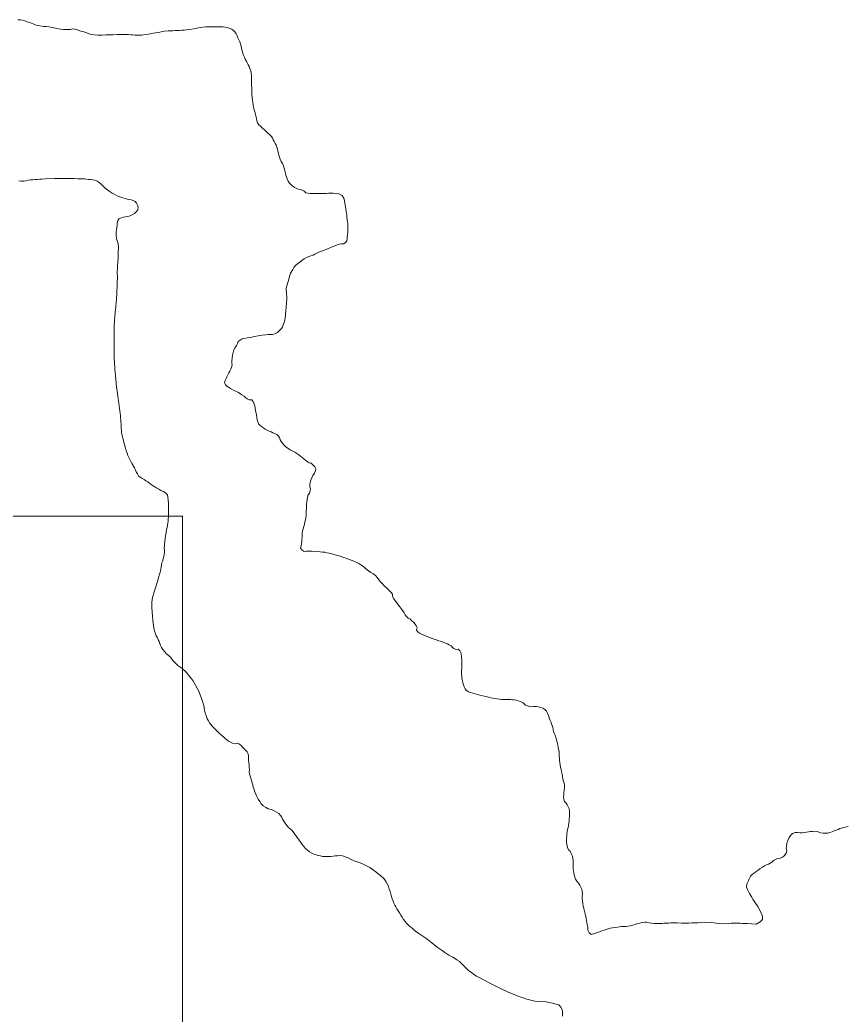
# Model space of a CAD drawing. Header units: kilometres. Extents: x 1172066 to 1174183, y 1051619 to 1053209.
# Drawn here: x 1173475.1 to 1173682.6, y 1052602.5 to 1052852.9 of the extents above; entities that cross this region are included whole.
import ezdxf

# ---------------------------------------------------------------- set-up
doc = ezdxf.new("R2010")
doc.units = ezdxf.units.KM
doc.header["$MEASUREMENT"] = 0
doc.layers.add('calles', color=7, linetype='Continuous', lineweight=5)
doc.layers.add('terreno', color=7, linetype='Continuous')

msp = doc.modelspace()

# ---------------------------------------------------------------- linework, layer by layer
at = {"layer": 'calles', "elevation": 50}
msp.add_lwpolyline([(1173516, 1052038.02838), (1172689.77283, 1052038.02838), (1172689.77283, 1052727.99721), (1173516, 1052727.99721)], close=True, dxfattribs=at)
at = {"layer": 'terreno', "lineweight": 0, "ltscale": 2090}
msp.add_lwpolyline([(1173683.43847, 1052649.98232), (1173681.99857, 1052649.64763), (1173681.334, 1052649.40187), (1173680.86222, 1052649.20183), (1173680.37907, 1052649.01258), (1173679.87076, 1052648.81989), (1173679.3571, 1052648.62916), (1173678.82991, 1052648.4462), (1173678.27661, 1052648.28896), (1173677.6909, 1052648.25158), (1173677.09572, 1052648.26549), (1173676.40476, 1052648.3693), (1173675.69456, 1052648.70871), (1173675.00635, 1052648.76169), (1173674.45448, 1052648.72496), (1173673.93372, 1052648.66671), (1173673.41868, 1052648.59466), (1173672.91033, 1052648.5163), (1173672.4049, 1052648.42312), (1173671.88142, 1052648.33985), (1173671.28566, 1052648.31543), (1173670.66237, 1052648.47405), (1173670.04599, 1052648.40253), (1173669.45556, 1052648.19945), (1173668.99142, 1052647.75426), (1173668.60545, 1052647.16509), (1173668.22453, 1052646.45845), (1173668.02695, 1052645.71532), (1173667.88978, 1052644.99714), (1173667.84379, 1052644.45488), (1173667.96232, 1052643.94356), (1173667.8698, 1052643.4451), (1173667.67388, 1052642.95565), (1173667.3294, 1052642.55003), (1173666.8662, 1052642.22803), (1173666.3014, 1052641.95873), (1173665.65829, 1052641.90291), (1173665.1157, 1052641.65904), (1173664.66224, 1052641.35609), (1173664.25154, 1052640.99733), (1173663.8008, 1052640.72139), (1173663.34013, 1052640.4969), (1173662.85356, 1052640.32364), (1173662.38171, 1052640.0701), (1173661.83986, 1052639.73857), (1173661.29303, 1052639.37051), (1173660.76104, 1052639.00052), (1173660.28124, 1052638.66145), (1173659.83281, 1052638.31651), (1173659.37427, 1052637.92119), (1173658.88168, 1052637.42955), (1173658.52218, 1052636.81383), (1173658.23156, 1052636.15077), (1173657.96972, 1052635.46318), (1173657.86121, 1052634.70863), (1173658.07299, 1052634.0759), (1173658.32084, 1052633.57235), (1173658.58022, 1052633.09984), (1173658.86372, 1052632.63546), (1173659.16447, 1052632.15232), (1173659.46876, 1052631.66419), (1173659.77183, 1052631.1849), (1173660.06044, 1052630.73503), (1173660.35181, 1052630.29718), (1173660.66037, 1052629.82257), (1173661.03693, 1052629.20577), (1173661.37296, 1052628.51662), (1173661.66971, 1052627.85628), (1173661.89507, 1052627.24227), (1173661.88956, 1052626.52537), (1173661.32142, 1052625.96953), (1173660.28296, 1052625.40519), (1173659.1395, 1052625.45205), (1173658.08609, 1052625.52318), (1173657.42328, 1052625.54612), (1173656.85878, 1052625.57201), (1173656.291, 1052625.58754), (1173655.71158, 1052625.59969), (1173655.12882, 1052625.60967), (1173654.5456, 1052625.61346), (1173653.95863, 1052625.59758), (1173653.37092, 1052625.52519), (1173652.55984, 1052625.49542), (1173650.85547, 1052625.5472), (1173648.92635, 1052625.83245), (1173647.20175, 1052625.86131), (1173646.2889, 1052625.81724), (1173645.57855, 1052625.73844), (1173644.86283, 1052625.70347), (1173644.12404, 1052625.68187), (1173643.37792, 1052625.66242), (1173642.57338, 1052625.65702), (1173641.53231, 1052625.65837), (1173640.43149, 1052625.67228), (1173639.42724, 1052625.67513), (1173638.8072, 1052625.67259), (1173638.28322, 1052625.66216), (1173637.74541, 1052625.64934), (1173637.15283, 1052625.62058), (1173636.54828, 1052625.54829), (1173635.93022, 1052625.51808), (1173635.26169, 1052625.51648), (1173634.58038, 1052625.57251), (1173633.9194, 1052625.62828), (1173633.34133, 1052625.70711), (1173632.78937, 1052625.87006), (1173632.23026, 1052625.88282), (1173631.64167, 1052625.82292), (1173631.04877, 1052625.66624), (1173630.45439, 1052625.5059), (1173629.85557, 1052625.33303), (1173629.26943, 1052625.12038), (1173628.5782, 1052624.9775), (1173627.54331, 1052624.82904), (1173626.41477, 1052624.7508), (1173625.38256, 1052624.63669), (1173624.71372, 1052624.55641), (1173624.13463, 1052624.49273), (1173623.56965, 1052624.37244), (1173623.03678, 1052624.23095), (1173622.52507, 1052624.0494), (1173622.0047, 1052623.87149), (1173621.45718, 1052623.68493), (1173620.90659, 1052623.4827), (1173620.33879, 1052623.2834), (1173619.64383, 1052623.01549), (1173618.78955, 1052622.73884), (1173618.29039, 1052623.19791), (1173617.95835, 1052623.88425), (1173617.90035, 1052624.60203), (1173617.80119, 1052625.28445), (1173617.69984, 1052625.82601), (1173617.60915, 1052626.33297), (1173617.50597, 1052626.83936), (1173617.39677, 1052627.35038), (1173617.28255, 1052627.86207), (1173617.16683, 1052628.3749), (1173617.04644, 1052628.89204), (1173616.9152, 1052629.40747), (1173616.78838, 1052629.94192), (1173616.66225, 1052630.54355), (1173616.57969, 1052631.16921), (1173616.50329, 1052631.79357), (1173616.46689, 1052632.41911), (1173616.55363, 1052633.05306), (1173616.51262, 1052633.66608), (1173616.41009, 1052634.21064), (1173616.19792, 1052634.71086), (1173615.93726, 1052635.20902), (1173615.60854, 1052635.7217), (1173615.16098, 1052636.1575), (1173614.85769, 1052636.68545), (1173614.62672, 1052637.21326), (1173614.4599, 1052637.74736), (1173614.37371, 1052638.29299), (1173614.31195, 1052638.81691), (1173614.27054, 1052639.33426), (1173614.24281, 1052639.85267), (1173614.22974, 1052640.37097), (1173614.25267, 1052640.88978), (1173614.23353, 1052641.42474), (1173614.16658, 1052642.02247), (1173613.97715, 1052642.61847), (1173613.75763, 1052643.19582), (1173613.49526, 1052643.70414), (1173613.07716, 1052644.11241), (1173612.84625, 1052644.66554), (1173612.6669, 1052645.38659), (1173612.59439, 1052646.14364), (1173612.59835, 1052646.87439), (1173612.61363, 1052647.49617), (1173612.64605, 1052648.09135), (1173612.72786, 1052648.6721), (1173612.83461, 1052649.19746), (1173612.99732, 1052649.69409), (1173613.08958, 1052650.21289), (1173613.15604, 1052650.76407), (1173613.19912, 1052651.32381), (1173613.23927, 1052651.90287), (1173613.28624, 1052652.55846), (1173613.3206, 1052653.23634), (1173613.28193, 1052653.88487), (1173613.1936, 1052654.42167), (1173612.96003, 1052654.90012), (1173612.72897, 1052655.37892), (1173612.44958, 1052655.85266), (1173612.03828, 1052656.27111), (1173611.88539, 1052656.78494), (1173611.83472, 1052657.32524), (1173611.87388, 1052657.86914), (1173611.91278, 1052658.42919), (1173611.97386, 1052659.06401), (1173612.09266, 1052659.71828), (1173612.07775, 1052660.34541), (1173611.9973, 1052660.87508), (1173611.80784, 1052661.36608), (1173611.67974, 1052661.88852), (1173611.56293, 1052662.49586), (1173611.44816, 1052663.1257), (1173611.32664, 1052663.74385), (1173611.20294, 1052664.32315), (1173611.06347, 1052664.88988), (1173610.94932, 1052665.46171), (1173610.85617, 1052666.03016), (1173610.80886, 1052666.60164), (1173610.76693, 1052667.16266), (1173610.74317, 1052667.72275), (1173610.70599, 1052668.69348), (1173610.48797, 1052669.8303), (1173610.36251, 1052670.48419), (1173610.2285, 1052671.13161), (1173610.05432, 1052671.78202), (1173609.87293, 1052672.40289), (1173609.70254, 1052672.91747), (1173609.48734, 1052673.38901), (1173609.31658, 1052673.87242), (1173609.18298, 1052674.35866), (1173609.10532, 1052674.85985), (1173608.95876, 1052675.34054), (1173608.78171, 1052675.81475), (1173608.58087, 1052676.28167), (1173608.38812, 1052676.76616), (1173608.19108, 1052677.31129), (1173608.02258, 1052677.88238), (1173607.80848, 1052678.44193), (1173607.54186, 1052678.96755), (1173607.0981, 1052679.37703), (1173606.56886, 1052679.67293), (1173606.05709, 1052679.90342), (1173605.54485, 1052680.01972), (1173605.00007, 1052680.10936), (1173604.35977, 1052680.16424), (1173603.68072, 1052680.08993), (1173603.00698, 1052680.20681), (1173602.28773, 1052680.49883), (1173601.66249, 1052681.08164), (1173600.97598, 1052681.39765), (1173600.44566, 1052681.5642), (1173599.95753, 1052681.69546), (1173599.45863, 1052681.77232), (1173598.95748, 1052681.83317), (1173598.45674, 1052681.87852), (1173597.94359, 1052681.90481), (1173597.38403, 1052681.90722), (1173596.8114, 1052681.85339), (1173596.2435, 1052681.89527), (1173595.68063, 1052681.97067), (1173595.12264, 1052682.06542), (1173594.57097, 1052682.16454), (1173594.04484, 1052682.25728), (1173593.52539, 1052682.34638), (1173592.96864, 1052682.46464), (1173592.25299, 1052682.63067), (1173591.50337, 1052682.82655), (1173590.77811, 1052683.01354), (1173590.15615, 1052683.17434), (1173589.56236, 1052683.33643), (1173588.97657, 1052683.49756), (1173588.42685, 1052683.64803), (1173587.90377, 1052683.83395), (1173587.43262, 1052684.18646), (1173587.04255, 1052684.58785), (1173586.85078, 1052685.07633), (1173586.68609, 1052685.58476), (1173586.51839, 1052686.09236), (1173586.37586, 1052686.5989), (1173586.27163, 1052687.29446), (1173586.1618, 1052688.69672), (1173586.25295, 1052690.2866), (1173586.20888, 1052691.739), (1173586.15693, 1052692.66232), (1173586.07313, 1052693.44464), (1173585.70953, 1052694.14701), (1173585.30816, 1052694.54219), (1173584.703, 1052694.49872), (1173584.24557, 1052694.69077), (1173583.86058, 1052695.00717), (1173583.52049, 1052695.41847), (1173583.08857, 1052695.68032), (1173582.62973, 1052695.89204), (1173582.16381, 1052696.08439), (1173581.66631, 1052696.25693), (1173581.08138, 1052696.44757), (1173580.47264, 1052696.6346), (1173579.78102, 1052696.86391), (1173578.74911, 1052697.22467), (1173577.64688, 1052697.65475), (1173576.64431, 1052698.05213), (1173576.0523, 1052698.29641), (1173575.5914, 1052698.55496), (1173575.17114, 1052698.9102), (1173574.86941, 1052699.36967), (1173574.9589, 1052700.03931), (1173574.73549, 1052700.53996), (1173574.41436, 1052700.95618), (1173574.07153, 1052701.34913), (1173573.68562, 1052701.71869), (1173573.23573, 1052702.08197), (1173572.71666, 1052702.37842), (1173572.33102, 1052702.79766), (1173572.01399, 1052703.23205), (1173571.72791, 1052703.67643), (1173571.35003, 1052704.21989), (1173570.64498, 1052705.19352), (1173569.83463, 1052706.26217), (1173569.1304, 1052707.23815), (1173568.81317, 1052707.82122), (1173568.76914, 1052708.40389), (1173568.47987, 1052708.85358), (1173568.07308, 1052709.26889), (1173567.61035, 1052709.63711), (1173567.17804, 1052710.05581), (1173566.72199, 1052710.52906), (1173566.25754, 1052711.01477), (1173565.79874, 1052711.50618), (1173565.35683, 1052712.01833), (1173564.96239, 1052712.57506), (1173564.47879, 1052713.05651), (1173563.93786, 1052713.5032), (1173563.33609, 1052713.87595), (1173562.74642, 1052714.29757), (1173562.1074, 1052714.79482), (1173561.47022, 1052715.3304), (1173560.83564, 1052715.80349), (1173560.32786, 1052716.14533), (1173559.81917, 1052716.39484), (1173559.07991, 1052716.69093), (1173557.48682, 1052717.2991), (1173555.66802, 1052717.91321), (1173554.03972, 1052718.38587), (1173553.30005, 1052718.59079), (1173552.78324, 1052718.72141), (1173552.25855, 1052718.82532), (1173551.73091, 1052718.91854), (1173551.20121, 1052718.99077), (1173550.58589, 1052719.05159), (1173549.63863, 1052719.12805), (1173548.60702, 1052719.17443), (1173547.66135, 1052719.23172), (1173547.05823, 1052719.21293), (1173546.54044, 1052719.08586), (1173546.03041, 1052719.44551), (1173545.64444, 1052719.97377), (1173545.78498, 1052720.54145), (1173545.88811, 1052721.09247), (1173545.94819, 1052721.61628), (1173546.02063, 1052722.13482), (1173546.07287, 1052722.65627), (1173546.10458, 1052723.18912), (1173546.09791, 1052723.72946), (1173546.17123, 1052724.27351), (1173546.29419, 1052724.85829), (1173546.47851, 1052725.43934), (1173546.62983, 1052726.01992), (1173546.76565, 1052726.56742), (1173546.90517, 1052727.10527), (1173546.9903, 1052727.65353), (1173547.05077, 1052728.20119), (1173547.0769, 1052728.74902), (1173547.10433, 1052729.30484), (1173547.13311, 1052729.89135), (1173547.15336, 1052730.48549), (1173547.18245, 1052731.07666), (1173547.22727, 1052731.65492), (1173547.32514, 1052732.22575), (1173547.43569, 1052732.7928), (1173547.60282, 1052733.34194), (1173547.94038, 1052733.84053), (1173548.10624, 1052734.37584), (1173548.14552, 1052734.89106), (1173547.99442, 1052735.41306), (1173548.01501, 1052735.93452), (1173548.11508, 1052736.49854), (1173548.27644, 1052737.06982), (1173548.46318, 1052737.63439), (1173548.73789, 1052738.23837), (1173549.20776, 1052738.81359), (1173549.42395, 1052739.3883), (1173549.47518, 1052739.91441), (1173549.22061, 1052740.46692), (1173548.79088, 1052740.94097), (1173548.3161, 1052741.3193), (1173547.79172, 1052741.46305), (1173547.34069, 1052741.75148), (1173546.9276, 1052742.08759), (1173546.52315, 1052742.4304), (1173546.10291, 1052742.76549), (1173545.65392, 1052743.11659), (1173545.19559, 1052743.46875), (1173544.72151, 1052743.80316), (1173544.22394, 1052744.11705), (1173543.68217, 1052744.36105), (1173543.17149, 1052744.6457), (1173542.70179, 1052744.93322), (1173542.25751, 1052745.23917), (1173541.83322, 1052745.5849), (1173541.4355, 1052745.95092), (1173541.10968, 1052746.37378), (1173540.79633, 1052746.80286), (1173540.53438, 1052747.25617), (1173540.4059, 1052747.79294), (1173540.07165, 1052748.19825), (1173539.66054, 1052748.54005), (1173539.19853, 1052748.78658), (1173538.72263, 1052749.01141), (1173538.2456, 1052749.22588), (1173537.76004, 1052749.41231), (1173537.2798, 1052749.6366), (1173536.78307, 1052749.89464), (1173536.31229, 1052750.20065), (1173535.85782, 1052750.54524), (1173535.43624, 1052750.88081), (1173535.06879, 1052751.26047), (1173534.88037, 1052751.74363), (1173534.74684, 1052752.28888), (1173534.67856, 1052752.8516), (1173534.55565, 1052753.51475), (1173534.35812, 1052754.59758), (1173534.16911, 1052755.78329), (1173533.76976, 1052756.82684), (1173533.39531, 1052757.31331), (1173532.73914, 1052757.3036), (1173532.24976, 1052757.52051), (1173531.83425, 1052757.84161), (1173531.44017, 1052758.21014), (1173530.91667, 1052758.56391), (1173530.01666, 1052759.09111), (1173528.98556, 1052759.6037), (1173528.06795, 1052760.117), (1173527.53013, 1052760.42719), (1173527.09786, 1052760.69638), (1173526.74475, 1052761.07493), (1173526.50878, 1052761.53171), (1173526.67403, 1052762.12817), (1173526.91372, 1052762.63048), (1173527.15222, 1052763.10262), (1173527.40123, 1052763.57214), (1173527.6402, 1052764.04895), (1173527.883, 1052764.52994), (1173528.13163, 1052765.00729), (1173528.32848, 1052765.51225), (1173528.44469, 1052766.00732), (1173528.36448, 1052766.51881), (1173528.37964, 1052767.06008), (1173528.44293, 1052767.75343), (1173528.51872, 1052768.48383), (1173528.69312, 1052769.19402), (1173528.90698, 1052769.83622), (1173529.22134, 1052770.41022), (1173529.5331, 1052770.97338), (1173529.78197, 1052771.47406), (1173530.00757, 1052771.95647), (1173530.44477, 1052772.31835), (1173531.01451, 1052772.63418), (1173531.64302, 1052772.7486), (1173532.2649, 1052772.85632), (1173532.84025, 1052772.96849), (1173533.40362, 1052773.07811), (1173534.04295, 1052773.19491), (1173534.98025, 1052773.36043), (1173535.99306, 1052773.52497), (1173536.92111, 1052773.67295), (1173537.51386, 1052773.73503), (1173538.03079, 1052773.68692), (1173538.57277, 1052773.7341), (1173539.22002, 1052773.87027), (1173539.83153, 1052774.20329), (1173540.37067, 1052774.68167), (1173540.79899, 1052775.12484), (1173541.08622, 1052775.58271), (1173541.29626, 1052776.11672), (1173541.51095, 1052776.72459), (1173541.69442, 1052777.34848), (1173541.78523, 1052777.96644), (1173541.84263, 1052778.49124), (1173541.89232, 1052778.99184), (1173541.94538, 1052779.59163), (1173542.03162, 1052780.58311), (1173542.12141, 1052781.6721), (1173542.17732, 1052782.66675), (1173542.1853, 1052783.28017), (1173542.11573, 1052783.79788), (1173542.08668, 1052784.31478), (1173542.06261, 1052784.83171), (1173542.03418, 1052785.35577), (1173542.17977, 1052785.95283), (1173542.51687, 1052787.03146), (1173543.16852, 1052789.11613), (1173543.68825, 1052790.04243), (1173543.99046, 1052790.58104), (1173544.35257, 1052791.10142), (1173544.90144, 1052791.49599), (1173545.44558, 1052791.90504), (1173546.00256, 1052792.35148), (1173546.57059, 1052792.78665), (1173547.17705, 1052793.12582), (1173547.72246, 1052793.36785), (1173548.28105, 1052793.50262), (1173548.80363, 1052793.71022), (1173549.2914, 1052793.9455), (1173549.76306, 1052794.20719), (1173550.28619, 1052794.43781), (1173550.94935, 1052794.7009), (1173551.6549, 1052794.95468), (1173552.31423, 1052795.21708), (1173552.82277, 1052795.43045), (1173553.29134, 1052795.63831), (1173553.7741, 1052795.84073), (1173554.30067, 1052796.04968), (1173554.84633, 1052796.23889), (1173555.38217, 1052796.42739), (1173555.89631, 1052796.54678), (1173556.43548, 1052796.51861), (1173556.91951, 1052796.80869), (1173557.30408, 1052797.22951), (1173557.36605, 1052797.77883), (1173557.40989, 1052798.31708), (1173557.47145, 1052798.84456), (1173557.52718, 1052799.3712), (1173557.54456, 1052799.90164), (1173557.55374, 1052800.43806), (1173557.55808, 1052800.97695), (1173557.51773, 1052801.51864), (1173557.4628, 1052802.07975), (1173557.39951, 1052802.64417), (1173557.33043, 1052803.19905), (1173557.26537, 1052803.71528), (1173557.20135, 1052804.22102), (1173557.12935, 1052804.72523), (1173557.05236, 1052805.22607), (1173556.96305, 1052805.72452), (1173556.87348, 1052806.23981), (1173556.78013, 1052806.81892), (1173556.68754, 1052807.41153), (1173556.515, 1052808.0301), (1173556.16087, 1052808.70068), (1173555.32732, 1052809.09385), (1173554.53994, 1052809.19921), (1173553.9069, 1052809.23661), (1173553.30314, 1052809.24882), (1173552.70597, 1052809.23789), (1173552.133, 1052809.22172), (1173551.56605, 1052809.20243), (1173550.99308, 1052809.18962), (1173550.39625, 1052809.17985), (1173549.79388, 1052809.17673), (1173549.19569, 1052809.17345), (1173548.61601, 1052809.16944), (1173548.04125, 1052809.17927), (1173547.47589, 1052809.24815), (1173546.96901, 1052809.39565), (1173546.55242, 1052809.76742), (1173546.09109, 1052810.01213), (1173545.60457, 1052810.18972), (1173545.09178, 1052810.31519), (1173544.59953, 1052810.50542), (1173544.12198, 1052810.72606), (1173543.6835, 1052811.00422), (1173543.28119, 1052811.38454), (1173542.87529, 1052811.82702), (1173542.55798, 1052812.31992), (1173542.33316, 1052812.85243), (1173542.14886, 1052813.3461), (1173541.99045, 1052813.82906), (1173541.84075, 1052814.3394), (1173541.68479, 1052814.9379), (1173541.56438, 1052815.56755), (1173541.38653, 1052816.1761), (1173541.15457, 1052816.7439), (1173540.79732, 1052817.25545), (1173540.56326, 1052817.80473), (1173540.38751, 1052818.32629), (1173540.22712, 1052818.84091), (1173540.07657, 1052819.35308), (1173539.94226, 1052819.84866), (1173539.83345, 1052820.3457), (1173539.68118, 1052820.83286), (1173539.49995, 1052821.31255), (1173539.262, 1052821.76765), (1173539.02351, 1052822.22791), (1173538.79195, 1052822.70553), (1173538.56619, 1052823.18819), (1173538.24269, 1052823.61673), (1173537.87593, 1052824.02505), (1173537.46931, 1052824.38811), (1173537.05092, 1052824.77128), (1173536.57353, 1052825.2081), (1173536.06849, 1052825.64246), (1173535.59222, 1052826.08745), (1173535.18929, 1052826.49862), (1173534.87344, 1052826.96502), (1173534.69288, 1052827.47955), (1173534.56204, 1052827.98198), (1173534.47104, 1052828.48443), (1173534.34972, 1052828.98174), (1173534.21339, 1052829.4828), (1173534.0699, 1052829.984), (1173533.93738, 1052830.48909), (1173533.8107, 1052830.99504), (1173533.70083, 1052831.5039), (1173533.61761, 1052832.12689), (1173533.50922, 1052833.17996), (1173533.4475, 1052834.34227), (1173533.39031, 1052835.49708), (1173533.34644, 1052836.62045), (1173533.34593, 1052837.73752), (1173533.30216, 1052838.76889), (1173533.24759, 1052839.46303), (1173533.12297, 1052840.06515), (1173532.91566, 1052840.62957), (1173532.71156, 1052841.11766), (1173532.49561, 1052841.57119), (1173532.26831, 1052842.02784), (1173532.0241, 1052842.49957), (1173531.76076, 1052842.96605), (1173531.52349, 1052843.45214), (1173531.30113, 1052843.96032), (1173531.1275, 1052844.48938), (1173530.96445, 1052845.03467), (1173530.80619, 1052845.62898), (1173530.69499, 1052846.24685), (1173530.52925, 1052846.83761), (1173530.35061, 1052847.36749), (1173530.1366, 1052847.86819), (1173529.91609, 1052848.37221), (1173529.69254, 1052848.88254), (1173529.44626, 1052849.3741), (1173529.1152, 1052849.8461), (1173528.73734, 1052850.28055), (1173528.2508, 1052850.56848), (1173527.72051, 1052850.76604), (1173527.20735, 1052850.93635), (1173526.69825, 1052851.0605), (1173526.17386, 1052851.0999), (1173525.63307, 1052851.11957), (1173525.08879, 1052851.13505), (1173524.54604, 1052851.14302), (1173524.01182, 1052851.14873), (1173523.47975, 1052851.15309), (1173522.93505, 1052851.15273), (1173522.33972, 1052851.14514), (1173521.73201, 1052851.10916), (1173521.02913, 1052851.03689), (1173519.94895, 1052850.88088), (1173518.79248, 1052850.603), (1173517.71031, 1052850.44431), (1173516.98479, 1052850.36394), (1173516.34888, 1052850.30099), (1173515.7272, 1052850.25528), (1173515.16868, 1052850.21853), (1173514.62645, 1052850.18651), (1173514.08472, 1052850.15667), (1173513.54662, 1052850.13383), (1173513.00895, 1052850.12868), (1173512.37759, 1052850.08675), (1173511.37183, 1052849.98591), (1173510.28161, 1052849.80135), (1173509.26967, 1052849.62698), (1173508.56935, 1052849.5054), (1173507.94953, 1052849.38569), (1173507.30069, 1052849.27217), (1173506.55139, 1052849.14353), (1173505.77471, 1052849.02725), (1173505.03974, 1052849.00901), (1173504.48532, 1052849.01895), (1173503.97616, 1052849.04676), (1173503.463, 1052849.07572), (1173502.93396, 1052849.10959), (1173502.40121, 1052849.15464), (1173501.76341, 1052849.17518), (1173500.70929, 1052849.18597), (1173499.55133, 1052849.15844), (1173498.50072, 1052849.1314), (1173497.87942, 1052849.11585), (1173497.36544, 1052849.10064), (1173496.76081, 1052849.0845), (1173495.79355, 1052849.05485), (1173494.73561, 1052849.02677), (1173493.74962, 1052849.08322), (1173493.05849, 1052849.17085), (1173492.46136, 1052849.3686), (1173491.88475, 1052849.56411), (1173491.37586, 1052849.73201), (1173490.8863, 1052849.89917), (1173490.39251, 1052850.06366), (1173489.89218, 1052850.23209), (1173489.39321, 1052850.40146), (1173488.86612, 1052850.51969), (1173488.31564, 1052850.57897), (1173487.76057, 1052850.4774), (1173487.1973, 1052850.45413), (1173486.60139, 1052850.46203), (1173485.99745, 1052850.47724), (1173485.31447, 1052850.53441), (1173484.32157, 1052850.67966), (1173483.27541, 1052850.98499), (1173482.30689, 1052851.15486), (1173481.70607, 1052851.21274), (1173481.19194, 1052851.19953), (1173480.66748, 1052851.25343), (1173480.07903, 1052851.34455), (1173479.48104, 1052851.47545), (1173478.913, 1052851.65466), (1173478.42232, 1052851.82873), (1173477.96142, 1052852.01928), (1173477.47087, 1052852.19968), (1173476.89586, 1052852.41053), (1173476.30113, 1052852.63197), (1173475.69233, 1052852.75865), (1173475.1291, 1052852.83671), (1173474.57746, 1052852.85684)], dxfattribs=at)
at = {"layer": 'terreno', "lineweight": 0, "ltscale": 2090, "elevation": 10}
msp.add_lwpolyline([(1173611.56708, 1052602.24997), (1173611.54889, 1052602.79425), (1173611.53072, 1052603.37137), (1173611.45288, 1052603.94572), (1173611.11059, 1052604.50851), (1173610.62958, 1052605.04298), (1173609.99692, 1052605.28356), (1173609.06013, 1052605.51391), (1173607.01006, 1052605.89178), (1173604.63872, 1052606.00031), (1173602.62344, 1052606.50068), (1173601.62986, 1052606.82727), (1173600.88627, 1052607.08501), (1173600.15539, 1052607.37231), (1173599.43616, 1052607.66284), (1173598.72241, 1052607.95688), (1173597.76202, 1052608.38747), (1173595.7905, 1052609.2984), (1173593.59301, 1052610.37863), (1173591.69484, 1052611.35791), (1173590.92324, 1052611.76387), (1173590.44027, 1052612.03681), (1173589.96429, 1052612.31531), (1173589.50532, 1052612.58887), (1173589.06064, 1052612.87532), (1173588.62984, 1052613.18335), (1173588.21285, 1052613.49893), (1173587.82074, 1052613.84032), (1173587.41919, 1052614.20598), (1173586.96346, 1052614.64423), (1173586.5255, 1052615.13158), (1173586.04437, 1052615.58488), (1173585.52893, 1052616.03152), (1173584.97933, 1052616.4425), (1173584.42263, 1052616.79929), (1173583.94363, 1052617.08275), (1173583.47081, 1052617.32191), (1173583.00266, 1052617.59977), (1173582.48831, 1052617.92075), (1173581.96505, 1052618.25701), (1173581.30685, 1052618.72117), (1173580.06737, 1052619.63165), (1173578.71453, 1052620.69429), (1173577.41362, 1052621.66333), (1173576.4079, 1052622.37756), (1173575.45396, 1052622.99753), (1173574.60274, 1052623.6088), (1173574.05961, 1052624.02664), (1173573.61741, 1052624.42246), (1173573.18169, 1052624.82264), (1173572.75553, 1052625.20869), (1173572.33971, 1052625.59812), (1173571.97606, 1052626.05496), (1173571.60063, 1052626.57711), (1173571.24488, 1052627.12599), (1173570.89549, 1052627.67558), (1173570.55515, 1052628.21087), (1173570.22, 1052628.74403), (1173569.89872, 1052629.2644), (1173569.61909, 1052629.72098), (1173569.36216, 1052630.16899), (1173569.14374, 1052630.65102), (1173568.92743, 1052631.18421), (1173568.74368, 1052631.73939), (1173568.55953, 1052632.30892), (1173568.36249, 1052632.92822), (1173568.17619, 1052633.56406), (1173567.97573, 1052634.20043), (1173567.75874, 1052634.84422), (1173567.4929, 1052635.46954), (1173567.17641, 1052636.05777), (1173566.87617, 1052636.53775), (1173566.5047, 1052636.9204), (1173565.91613, 1052637.43087), (1173564.61696, 1052638.52827), (1173563.09517, 1052639.64547), (1173561.56236, 1052640.41225), (1173560.64954, 1052640.79055), (1173559.88077, 1052641.01668), (1173559.13141, 1052641.29872), (1173558.38564, 1052641.63263), (1173557.67106, 1052642.03718), (1173556.90559, 1052642.34049), (1173556.22876, 1052642.54836), (1173555.57486, 1052642.62185), (1173554.93791, 1052642.60322), (1173554.37306, 1052642.55994), (1173553.82623, 1052642.48158), (1173553.28673, 1052642.43723), (1173552.779, 1052642.40738), (1173552.27722, 1052642.38823), (1173551.76565, 1052642.39502), (1173551.21246, 1052642.42696), (1173550.65543, 1052642.53272), (1173550.10062, 1052642.66434), (1173549.55978, 1052642.80284), (1173549.04373, 1052642.98496), (1173548.52366, 1052643.24274), (1173547.95013, 1052643.5631), (1173547.41928, 1052643.95733), (1173546.94573, 1052644.42951), (1173546.49144, 1052644.91561), (1173546.06577, 1052645.41333), (1173545.69322, 1052645.92331), (1173545.38917, 1052646.36077), (1173545.10654, 1052646.78166), (1173544.81122, 1052647.20616), (1173544.49008, 1052647.6617), (1173544.15777, 1052648.12103), (1173543.81549, 1052648.56963), (1173543.45472, 1052648.98383), (1173543.01994, 1052649.32585), (1173542.62419, 1052649.73371), (1173542.20439, 1052650.22578), (1173541.80738, 1052650.76032), (1173541.43626, 1052651.28465), (1173541.15006, 1052651.75685), (1173540.97035, 1052652.26638), (1173540.65134, 1052652.73094), (1173540.2111, 1052653.20911), (1173539.65189, 1052653.56836), (1173539.04945, 1052653.90494), (1173538.3449, 1052654.2312), (1173537.55518, 1052654.41123), (1173536.86258, 1052654.77987), (1173536.2765, 1052655.18585), (1173535.78658, 1052655.66412), (1173535.38724, 1052656.23648), (1173535.00841, 1052656.84259), (1173534.67785, 1052657.46245), (1173534.40839, 1052658.09774), (1173534.17604, 1052658.67336), (1173533.95726, 1052659.23222), (1173533.7806, 1052659.80612), (1173533.61673, 1052660.38657), (1173533.46135, 1052660.96956), (1173533.30234, 1052661.5442), (1173533.1418, 1052662.09082), (1173532.96647, 1052662.62621), (1173532.8196, 1052663.17457), (1173532.72947, 1052663.74003), (1173532.80193, 1052664.32506), (1173532.77728, 1052664.89916), (1173532.71134, 1052665.46073), (1173532.62908, 1052666.01888), (1173532.55866, 1052666.57493), (1173532.52729, 1052667.12383), (1173532.57956, 1052667.67727), (1173532.46254, 1052668.2196), (1173532.24251, 1052668.72679), (1173531.83319, 1052669.11408), (1173531.4441, 1052669.52181), (1173531.084, 1052669.93584), (1173530.72781, 1052670.33088), (1173530.29367, 1052670.67673), (1173529.76973, 1052670.90982), (1173529.10785, 1052670.76525), (1173528.54267, 1052670.90313), (1173528.03392, 1052671.13113), (1173527.5359, 1052671.38001), (1173527.10297, 1052671.71602), (1173526.70435, 1052672.06136), (1173526.32105, 1052672.40778), (1173525.86455, 1052672.83404), (1173525.10351, 1052673.54906), (1173524.27712, 1052674.34137), (1173523.53527, 1052675.08924), (1173523.08676, 1052675.57127), (1173522.76686, 1052676.02891), (1173522.47756, 1052676.52277), (1173522.19545, 1052677.04716), (1173521.97072, 1052677.59533), (1173521.74355, 1052678.24149), (1173521.45755, 1052679.24474), (1173521.30796, 1052680.37662), (1173520.89142, 1052681.74712), (1173519.96277, 1052684.17749), (1173518.55883, 1052686.69867), (1173516.89323, 1052688.7461), (1173515.83656, 1052689.81061), (1173514.80735, 1052690.44989), (1173514.01869, 1052691.19412), (1173513.57212, 1052691.70708), (1173513.22244, 1052692.17349), (1173512.83301, 1052692.61906), (1173512.37852, 1052693.07766), (1173511.86271, 1052693.49763), (1173511.41047, 1052693.97256), (1173511.01828, 1052694.44095), (1173510.6931, 1052694.94131), (1173510.43881, 1052695.46817), (1173510.23017, 1052695.96341), (1173510.06502, 1052696.46068), (1173509.86592, 1052696.94629), (1173509.63949, 1052697.43311), (1173509.37977, 1052697.90843), (1173509.16194, 1052698.40563), (1173508.96945, 1052698.90627), (1173508.82606, 1052699.41881), (1173508.73241, 1052699.95358), (1173508.64622, 1052700.53506), (1173508.5753, 1052701.12827), (1173508.5063, 1052701.81133), (1173508.40817, 1052702.84628), (1173508.31996, 1052703.96978), (1173508.2578, 1052705.0109), (1173508.22566, 1052705.72197), (1173508.24309, 1052706.35192), (1173508.32873, 1052706.9692), (1173508.43076, 1052707.53888), (1173508.56608, 1052708.0832), (1173508.76382, 1052708.75784), (1173509.13542, 1052709.96365), (1173509.57698, 1052711.29061), (1173509.93876, 1052712.49387), (1173510.12671, 1052713.15328), (1173510.26363, 1052713.67796), (1173510.38922, 1052714.20075), (1173510.49537, 1052714.70943), (1173510.5595, 1052715.2221), (1173510.66413, 1052715.73463), (1173510.80332, 1052716.27314), (1173510.98819, 1052716.80786), (1173511.14102, 1052717.34778), (1173511.27295, 1052717.86793), (1173511.38073, 1052718.38562), (1173511.4496, 1052718.91915), (1173511.47629, 1052719.49115), (1173511.38923, 1052720.07645), (1173511.41362, 1052720.75061), (1173511.51179, 1052721.79647), (1173511.65186, 1052722.93336), (1173511.82474, 1052723.97007), (1173511.94989, 1052724.62154), (1173512.08303, 1052725.17036), (1173512.1815, 1052725.71801), (1173512.25979, 1052726.23191), (1173512.31928, 1052726.73838), (1173512.36836, 1052727.26232), (1173512.41549, 1052727.84741), (1173512.44153, 1052728.44758), (1173512.46524, 1052729.12423), (1173512.48002, 1052730.10704), (1173512.41644, 1052731.16664), (1173512.33142, 1052732.14132), (1173512.27324, 1052732.7916), (1173512.15071, 1052733.37158), (1173511.7369, 1052733.79319), (1173511.16719, 1052734.18891), (1173510.54838, 1052734.46422), (1173509.972, 1052734.78725), (1173509.48326, 1052735.08484), (1173509.01258, 1052735.368), (1173508.55101, 1052735.66488), (1173508.09839, 1052735.97215), (1173507.66299, 1052736.30266), (1173507.21733, 1052736.61961), (1173506.75888, 1052736.92434), (1173506.28108, 1052737.20048), (1173505.81497, 1052737.50335), (1173505.3531, 1052737.82657), (1173504.92884, 1052738.20313), (1173504.60517, 1052738.66582), (1173504.32226, 1052739.19955), (1173503.8975, 1052740.16581), (1173503.30529, 1052741.17372), (1173502.98548, 1052741.74254), (1173502.71764, 1052742.23983), (1173502.46734, 1052742.73505), (1173502.25104, 1052743.26525), (1173502.02674, 1052743.86491), (1173501.82434, 1052744.48751), (1173501.63879, 1052745.10753), (1173501.46572, 1052745.69594), (1173501.29986, 1052746.27672), (1173501.14204, 1052746.84619), (1173500.9998, 1052747.36239), (1173500.86764, 1052747.86565), (1173500.76069, 1052748.39136), (1173500.66148, 1052748.97428), (1173500.60454, 1052749.57438), (1173500.56299, 1052750.16007), (1173500.52856, 1052750.68211), (1173500.50105, 1052751.18868), (1173500.46652, 1052751.69873), (1173500.42874, 1052752.22476), (1173500.38879, 1052752.75511), (1173500.33528, 1052753.2964), (1173500.26721, 1052753.88513), (1173500.17693, 1052754.48309), (1173500.09858, 1052755.09659), (1173500.02347, 1052755.76845), (1173499.95961, 1052756.45621), (1173499.88324, 1052757.11274), (1173499.80957, 1052757.64927), (1173499.7189, 1052758.15355), (1173499.61498, 1052758.89029), (1173499.40079, 1052760.54791), (1173499.18651, 1052762.43871), (1173499.0237, 1052764.12524), (1173498.94742, 1052764.97461), (1173498.90245, 1052765.61478), (1173498.86428, 1052766.44333), (1173498.8043, 1052768.02016), (1173498.76912, 1052769.78413), (1173498.75792, 1052771.51919), (1173498.75492, 1052773.13813), (1173498.77273, 1052774.72765), (1173498.81468, 1052776.14411), (1173498.84134, 1052776.86595), (1173498.87313, 1052777.4138), (1173498.92847, 1052778.09493), (1173499.04051, 1052779.31305), (1173499.19027, 1052780.66284), (1173499.30317, 1052781.87427), (1173499.35866, 1052782.52174), (1173499.3985, 1052783.02812), (1173499.43488, 1052783.63101), (1173499.4863, 1052784.61781), (1173499.52295, 1052785.70156), (1173499.55413, 1052786.81495), (1173499.57608, 1052788.04847), (1173499.56489, 1052789.31283), (1173499.59775, 1052790.46023), (1173499.63243, 1052791.14211), (1173499.68215, 1052791.7062), (1173499.71687, 1052792.27192), (1173499.7454, 1052792.84142), (1173499.77059, 1052793.41241), (1173499.79555, 1052793.99606), (1173499.82012, 1052794.62989), (1173499.83279, 1052795.27666), (1173499.83823, 1052795.9734), (1173499.73727, 1052796.86399), (1173499.3255, 1052797.77998), (1173499.26121, 1052798.66574), (1173499.30883, 1052799.36051), (1173499.38667, 1052800.00858), (1173499.46272, 1052800.64532), (1173499.51781, 1052801.24061), (1173499.55311, 1052801.82382), (1173499.71331, 1052802.39226), (1173499.97805, 1052802.84902), (1173500.54374, 1052803.03283), (1173501.08318, 1052803.19883), (1173501.62932, 1052803.35671), (1173502.19754, 1052803.42502), (1173502.75847, 1052803.59162), (1173503.33282, 1052803.8128), (1173503.85578, 1052804.11941), (1173504.32955, 1052804.56947), (1173504.71156, 1052805.07994), (1173504.79099, 1052805.74169), (1173504.61066, 1052806.27898), (1173504.38012, 1052806.75069), (1173504.05306, 1052807.20912), (1173503.58655, 1052807.43723), (1173503.08601, 1052807.58259), (1173502.57963, 1052807.65674), (1173502.07319, 1052807.78073), (1173501.53295, 1052807.93124), (1173500.98303, 1052808.08454), (1173500.44771, 1052808.25524), (1173499.95705, 1052808.42632), (1173499.49307, 1052808.63101), (1173498.97999, 1052808.89283), (1173498.25043, 1052809.2923), (1173497.50942, 1052809.78424), (1173496.83488, 1052810.28782), (1173496.34331, 1052810.69106), (1173495.94131, 1052811.11507), (1173495.48781, 1052811.50599), (1173494.98838, 1052811.91354), (1173494.45972, 1052812.30294), (1173493.87025, 1052812.49974), (1173493.34952, 1052812.61384), (1173492.84837, 1052812.67418), (1173492.34027, 1052812.72483), (1173491.81465, 1052812.78006), (1173491.28534, 1052812.83811), (1173490.74731, 1052812.8733), (1173490.18281, 1052812.90002), (1173489.61239, 1052812.91254), (1173488.69913, 1052812.91864), (1173486.41592, 1052812.9289), (1173483.78944, 1052812.91973), (1173481.50842, 1052812.85399), (1173480.6047, 1052812.8183), (1173480.04632, 1052812.78406), (1173479.48262, 1052812.74544), (1173478.89894, 1052812.70274), (1173478.31114, 1052812.65051), (1173477.72236, 1052812.59644), (1173477.12799, 1052812.52268), (1173476.53705, 1052812.3926), (1173475.95065, 1052812.32604), (1173475.39088, 1052812.30312), (1173474.83388, 1052812.36771)], dxfattribs=at)

doc.saveas('drawing.dxf')
